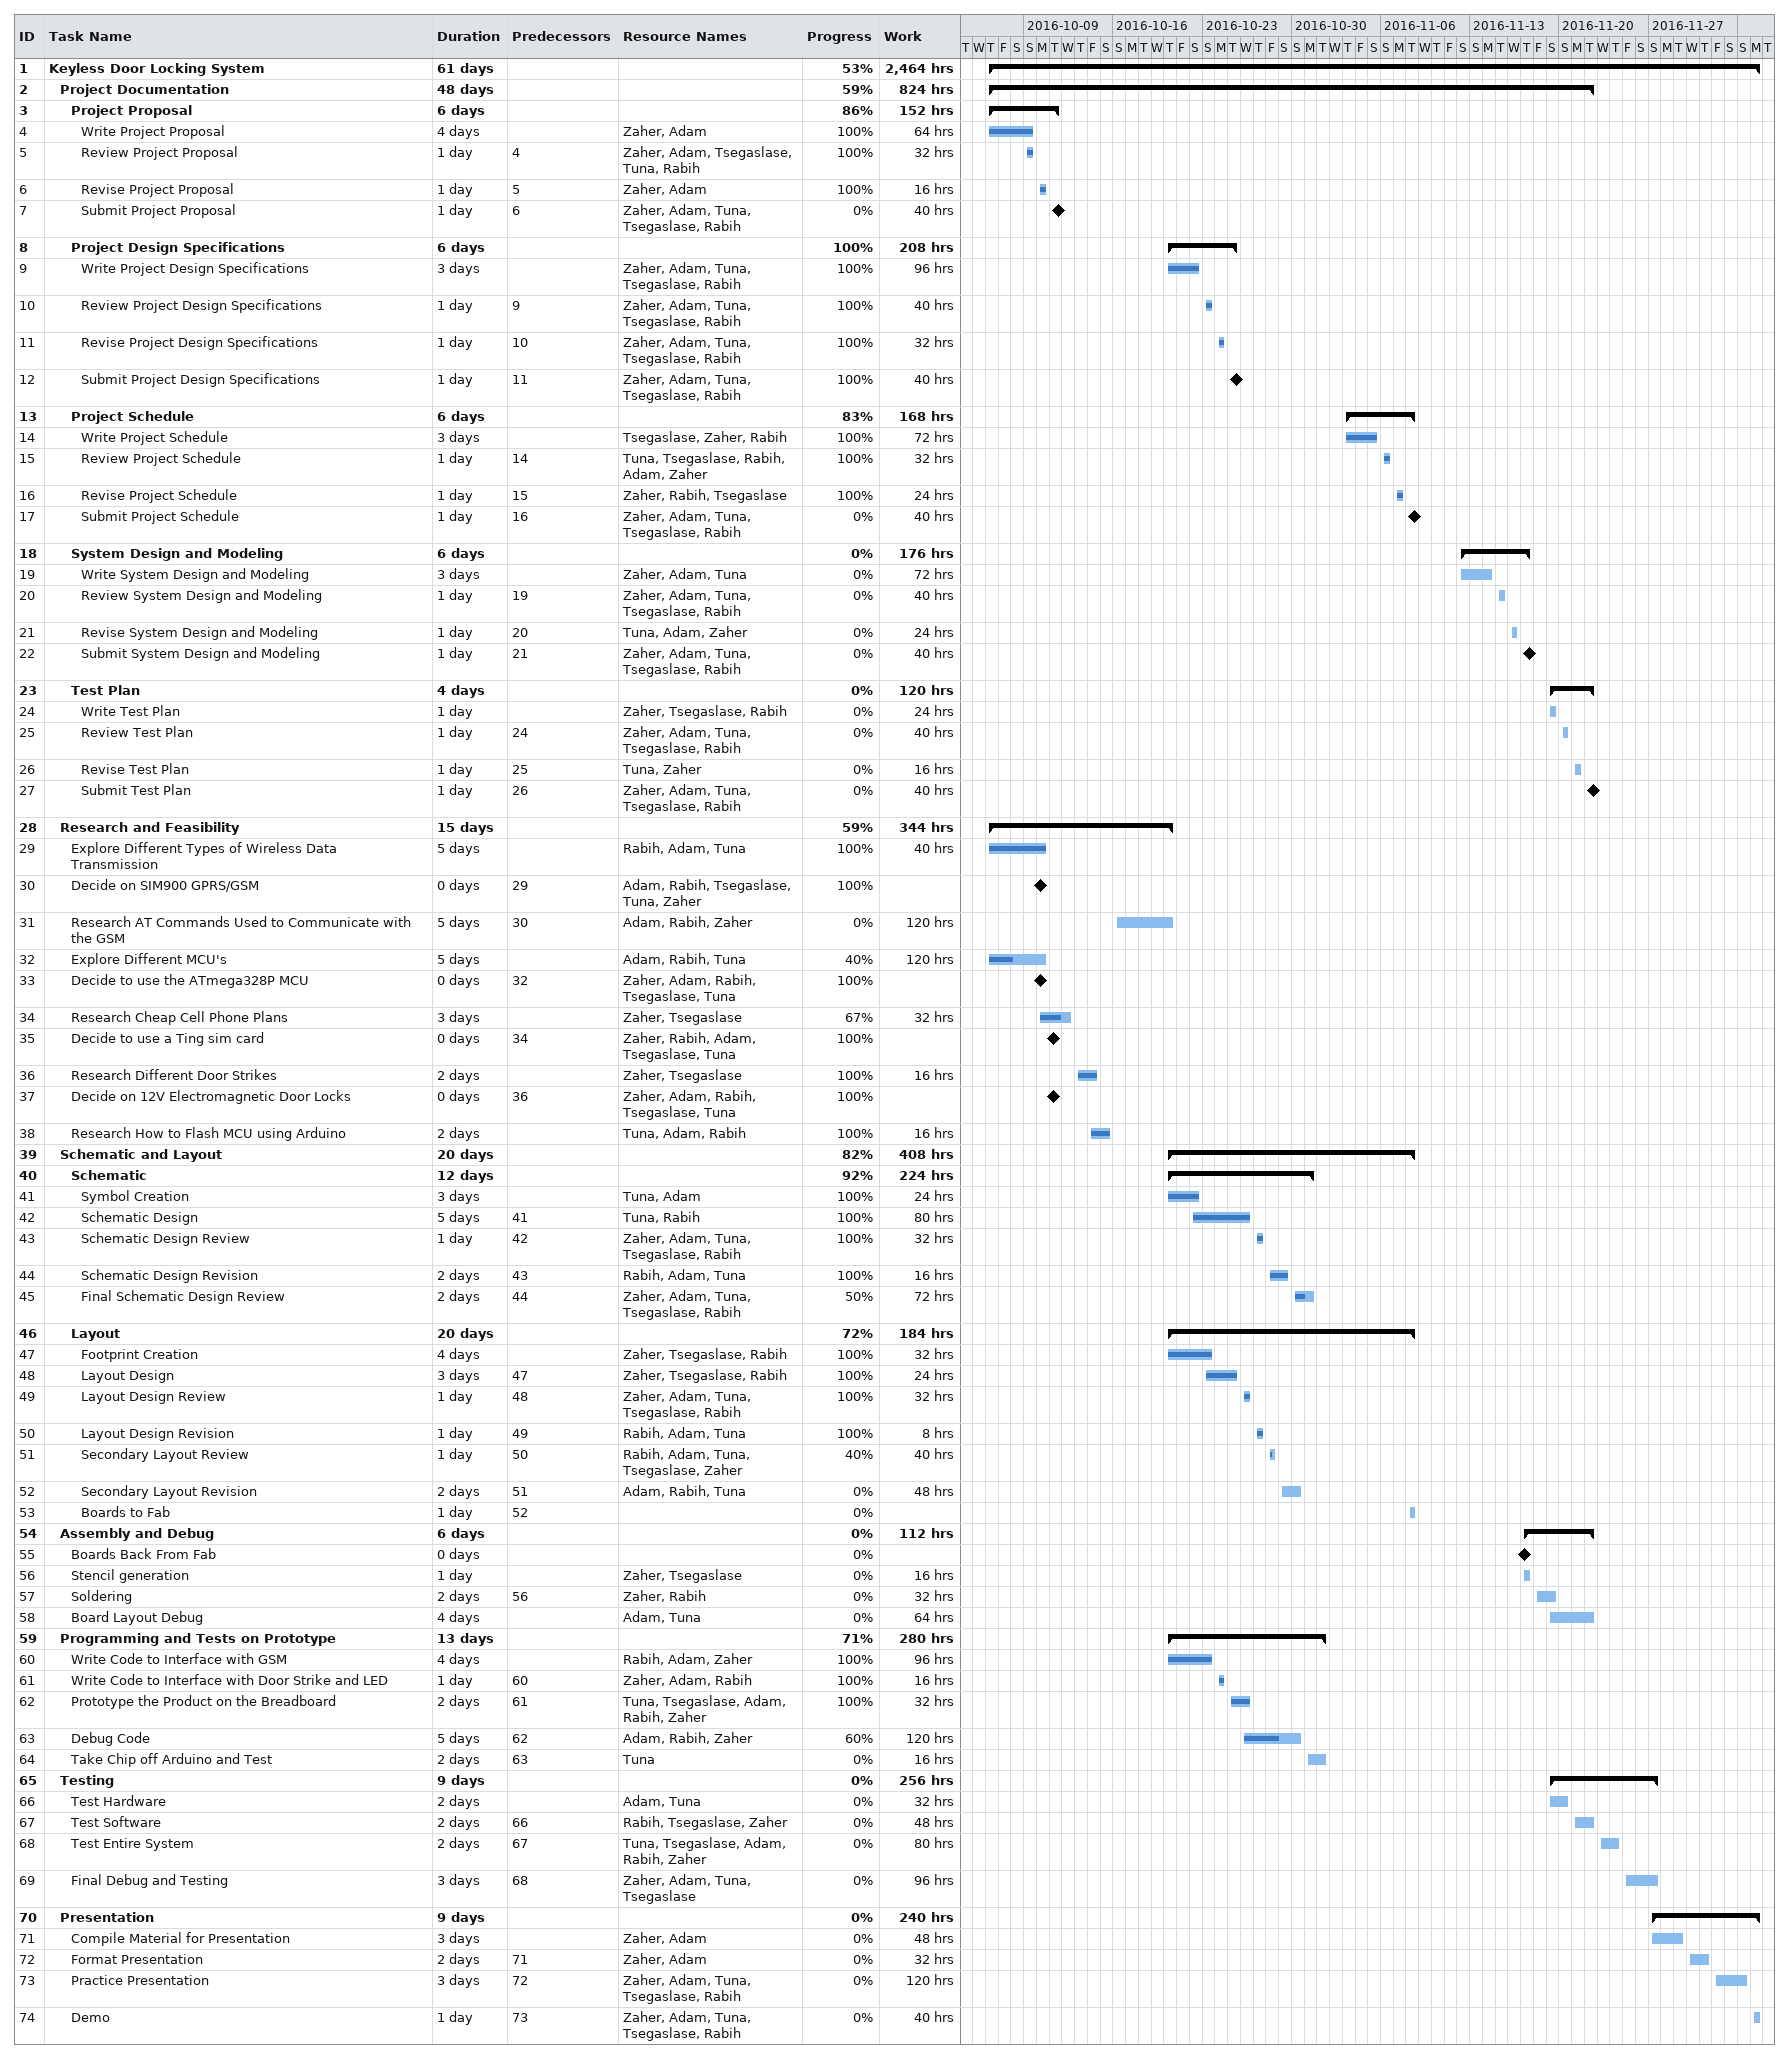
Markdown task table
| ID | Level | Task | Duration | Start | Finish | Predecessors | Resources | % complete | Work (h) |
|---|---|---|---|---|---|---|---|---|---|
| 1 | 1 | **Keyless Door Locking System** | 61d | 2016-10-06 | 2016-12-05 |  |  | 53 | 2464 |
| 2 | 2 | **Project Documentation** | 48d | 2016-10-06 | 2016-11-22 |  |  | 59 | 824 |
| 3 | 3 | **Project Proposal** | 6d | 2016-10-06 | 2016-10-11 |  |  | 86 | 152 |
| 4 | 4 | Write Project Proposal | 4d | 2016-10-06 | 2016-10-09 |  | Zaher, Adam | 100 | 64 |
| 5 | 4 | Review Project Proposal | 1d | 2016-10-09 | 2016-10-09 | 4 | Zaher, Adam, Tsegaslase, Tuna, Rabih | 100 | 32 |
| 6 | 4 | Revise Project Proposal | 1d | 2016-10-10 | 2016-10-10 | 5 | Zaher, Adam | 100 | 16 |
| 7 | 4 | Submit Project Proposal | 1d | 2016-10-11 | 2016-10-11 | 6 | Zaher, Adam, Tuna, Tsegaslase, Rabih | 0 | 40 |
| 8 | 3 | **Project Design Specifications** | 6d | 2016-10-20 | 2016-10-25 |  |  | 100 | 208 |
| 9 | 4 | Write Project Design Specifications | 3d | 2016-10-20 | 2016-10-22 |  | Zaher, Adam, Tuna, Tsegaslase, Rabih | 100 | 96 |
| 10 | 4 | Review Project Design Specifications | 1d | 2016-10-23 | 2016-10-23 | 9 | Zaher, Adam, Tuna, Tsegaslase, Rabih | 100 | 40 |
| 11 | 4 | Revise Project Design Specifications | 1d | 2016-10-24 | 2016-10-24 | 10 | Zaher, Adam, Tuna, Tsegaslase, Rabih | 100 | 32 |
| 12 | 4 | Submit Project Design Specifications | 1d | 2016-10-25 | 2016-10-25 | 11 | Zaher, Adam, Tuna, Tsegaslase, Rabih | 100 | 40 |
| 13 | 3 | **Project Schedule** | 6d | 2016-11-03 | 2016-11-08 |  |  | 83 | 168 |
| 14 | 4 | Write Project Schedule | 3d | 2016-11-03 | 2016-11-05 |  | Tsegaslase, Zaher, Rabih | 100 | 72 |
| 15 | 4 | Review Project Schedule | 1d | 2016-11-06 | 2016-11-06 | 14 | Tuna, Tsegaslase, Rabih, Adam, Zaher | 100 | 32 |
| 16 | 4 | Revise Project Schedule | 1d | 2016-11-07 | 2016-11-07 | 15 | Zaher, Rabih, Tsegaslase | 100 | 24 |
| 17 | 4 | Submit Project Schedule | 1d | 2016-11-08 | 2016-11-08 | 16 | Zaher, Adam, Tuna, Tsegaslase, Rabih | 0 | 40 |
| 18 | 3 | **System Design and Modeling** | 6d | 2016-11-12 | 2016-11-17 |  |  | 0 | 176 |
| 19 | 4 | Write System Design and Modeling | 3d | 2016-11-12 | 2016-11-14 |  | Zaher, Adam, Tuna | 0 | 72 |
| 20 | 4 | Review System Design and Modeling | 1d | 2016-11-15 | 2016-11-15 | 19 | Zaher, Adam, Tuna, Tsegaslase, Rabih | 0 | 40 |
| 21 | 4 | Revise System Design and Modeling | 1d | 2016-11-16 | 2016-11-16 | 20 | Tuna, Adam, Zaher | 0 | 24 |
| 22 | 4 | Submit System Design and Modeling | 1d | 2016-11-17 | 2016-11-17 | 21 | Zaher, Adam, Tuna, Tsegaslase, Rabih | 0 | 40 |
| 23 | 3 | **Test Plan** | 4d | 2016-11-19 | 2016-11-22 |  |  | 0 | 120 |
| 24 | 4 | Write Test Plan | 1d | 2016-11-19 | 2016-11-19 |  | Zaher, Tsegaslase, Rabih | 0 | 24 |
| 25 | 4 | Review Test Plan | 1d | 2016-11-20 | 2016-11-20 | 24 | Zaher, Adam, Tuna, Tsegaslase, Rabih | 0 | 40 |
| 26 | 4 | Revise Test Plan | 1d | 2016-11-21 | 2016-11-21 | 25 | Tuna, Zaher | 0 | 16 |
| 27 | 4 | Submit Test Plan | 1d | 2016-11-22 | 2016-11-22 | 26 | Zaher, Adam, Tuna, Tsegaslase, Rabih | 0 | 40 |
| 28 | 2 | **Research and Feasibility** | 15d | 2016-10-06 | 2016-10-20 |  |  | 59 | 344 |
| 29 | 3 | Explore Different Types of Wireless Data Transmission | 5d | 2016-10-06 | 2016-10-10 |  | Rabih, Adam, Tuna | 100 | 40 |
| 30 | 3 | Decide on SIM900 GPRS/GSM | 0d | 2016-10-10 | 2016-10-10 | 29 | Adam, Rabih, Tsegaslase, Tuna, Zaher | 100 |  |
| 31 | 3 | Research AT Commands Used to Communicate with the GSM | 5d | 2016-10-16 | 2016-10-20 | 30 | Adam, Rabih, Zaher | 0 | 120 |
| 32 | 3 | Explore Different MCU's | 5d | 2016-10-06 | 2016-10-10 |  | Adam, Rabih, Tuna | 40 | 120 |
| 33 | 3 | Decide to use the ATmega328P MCU | 0d | 2016-10-10 | 2016-10-10 | 32 | Zaher, Adam, Rabih, Tsegaslase, Tuna | 100 |  |
| 34 | 3 | Research Cheap Cell Phone Plans | 3d | 2016-10-10 | 2016-10-12 |  | Zaher, Tsegaslase | 67 | 32 |
| 35 | 3 | Decide to use a Ting sim card | 0d | 2016-10-11 | 2016-10-11 | 34 | Zaher, Rabih, Adam, Tsegaslase, Tuna | 100 |  |
| 36 | 3 | Research Different Door Strikes | 2d | 2016-10-13 | 2016-10-14 |  | Zaher, Tsegaslase | 100 | 16 |
| 37 | 3 | Decide on 12V Electromagnetic Door Locks | 0d | 2016-10-11 | 2016-10-11 | 36 | Zaher, Adam, Rabih, Tsegaslase, Tuna | 100 |  |
| 38 | 3 | Research How to Flash MCU using Arduino | 2d | 2016-10-14 | 2016-10-15 |  | Tuna, Adam, Rabih | 100 | 16 |
| 39 | 2 | **Schematic and Layout** | 20d | 2016-10-20 | 2016-11-08 |  |  | 82 | 408 |
| 40 | 3 | **Schematic** | 12d | 2016-10-20 | 2016-10-31 |  |  | 92 | 224 |
| 41 | 4 | Symbol Creation | 3d | 2016-10-20 | 2016-10-22 |  | Tuna, Adam | 100 | 24 |
| 42 | 4 | Schematic Design | 5d | 2016-10-22 | 2016-10-26 | 41 | Tuna, Rabih | 100 | 80 |
| 43 | 4 | Schematic Design Review | 1d | 2016-10-27 | 2016-10-27 | 42 | Zaher, Adam, Tuna, Tsegaslase, Rabih | 100 | 32 |
| 44 | 4 | Schematic Design Revision | 2d | 2016-10-28 | 2016-10-29 | 43 | Rabih, Adam, Tuna | 100 | 16 |
| 45 | 4 | Final Schematic Design Review | 2d | 2016-10-30 | 2016-10-31 | 44 | Zaher, Adam, Tuna, Tsegaslase, Rabih | 50 | 72 |
| 46 | 3 | **Layout** | 20d | 2016-10-20 | 2016-11-08 |  |  | 72 | 184 |
| 47 | 4 | Footprint Creation | 4d | 2016-10-20 | 2016-10-23 |  | Zaher, Tsegaslase, Rabih | 100 | 32 |
| 48 | 4 | Layout Design | 3d | 2016-10-23 | 2016-10-25 | 47 | Zaher, Tsegaslase, Rabih | 100 | 24 |
| 49 | 4 | Layout Design Review | 1d | 2016-10-26 | 2016-10-26 | 48 | Zaher, Adam, Tuna, Tsegaslase, Rabih | 100 | 32 |
| 50 | 4 | Layout Design Revision | 1d | 2016-10-27 | 2016-10-27 | 49 | Rabih, Adam, Tuna | 100 | 8 |
| 51 | 4 | Secondary Layout Review | 1d | 2016-10-28 | 2016-10-28 | 50 | Rabih, Adam, Tuna, Tsegaslase, Zaher | 40 | 40 |
| 52 | 4 | Secondary Layout Revision | 2d | 2016-10-29 | 2016-10-30 | 51 | Adam, Rabih, Tuna | 0 | 48 |
| 53 | 4 | Boards to Fab | 1d | 2016-11-08 | 2016-11-08 | 52 |  | 0 |  |
| 54 | 2 | **Assembly and Debug** | 6d | 2016-11-17 | 2016-11-22 |  |  | 0 | 112 |
| 55 | 3 | Boards Back From Fab | 0d | 2016-11-17 | 2016-11-17 |  |  | 0 |  |
| 56 | 3 | Stencil generation | 1d | 2016-11-17 | 2016-11-17 |  | Zaher, Tsegaslase | 0 | 16 |
| 57 | 3 | Soldering | 2d | 2016-11-18 | 2016-11-19 | 56 | Zaher, Rabih | 0 | 32 |
| 58 | 3 | Board Layout Debug | 4d | 2016-11-19 | 2016-11-22 |  | Adam, Tuna | 0 | 64 |
| 59 | 2 | **Programming and Tests on Prototype** | 13d | 2016-10-20 | 2016-11-01 |  |  | 71 | 280 |
| 60 | 3 | Write Code to Interface with GSM | 4d | 2016-10-20 | 2016-10-23 |  | Rabih, Adam, Zaher | 100 | 96 |
| 61 | 3 | Write Code to Interface with Door Strike and LED | 1d | 2016-10-24 | 2016-10-24 | 60 | Zaher, Adam, Rabih | 100 | 16 |
| 62 | 3 | Prototype the Product on the Breadboard | 2d | 2016-10-25 | 2016-10-26 | 61 | Tuna, Tsegaslase, Adam, Rabih, Zaher | 100 | 32 |
| 63 | 3 | Debug Code | 5d | 2016-10-26 | 2016-10-30 | 62 | Adam, Rabih, Zaher | 60 | 120 |
| 64 | 3 | Take Chip off Arduino and Test | 2d | 2016-10-31 | 2016-11-01 | 63 | Tuna | 0 | 16 |
| 65 | 2 | **Testing** | 9d | 2016-11-19 | 2016-11-27 |  |  | 0 | 256 |
| 66 | 3 | Test Hardware | 2d | 2016-11-19 | 2016-11-20 |  | Adam, Tuna | 0 | 32 |
| 67 | 3 | Test Software | 2d | 2016-11-21 | 2016-11-22 | 66 | Rabih, Tsegaslase, Zaher | 0 | 48 |
| 68 | 3 | Test Entire System | 2d | 2016-11-23 | 2016-11-24 | 67 | Tuna, Tsegaslase, Adam, Rabih, Zaher | 0 | 80 |
| 69 | 3 | Final Debug and Testing | 3d | 2016-11-25 | 2016-11-27 | 68 | Zaher, Adam, Tuna, Tsegaslase | 0 | 96 |
| 70 | 2 | **Presentation** | 9d | 2016-11-27 | 2016-12-05 |  |  | 0 | 240 |
| 71 | 3 | Compile Material for Presentation | 3d | 2016-11-27 | 2016-11-29 |  | Zaher, Adam | 0 | 48 |
| 72 | 3 | Format Presentation | 2d | 2016-11-30 | 2016-12-01 | 71 | Zaher, Adam | 0 | 32 |
| 73 | 3 | Practice Presentation | 3d | 2016-12-02 | 2016-12-04 | 72 | Zaher, Adam, Tuna, Tsegaslase, Rabih | 0 | 120 |
| 74 | 3 | Demo | 1d | 2016-12-05 | 2016-12-05 | 73 | Zaher, Adam, Tuna, Tsegaslase, Rabih | 0 | 40 |
